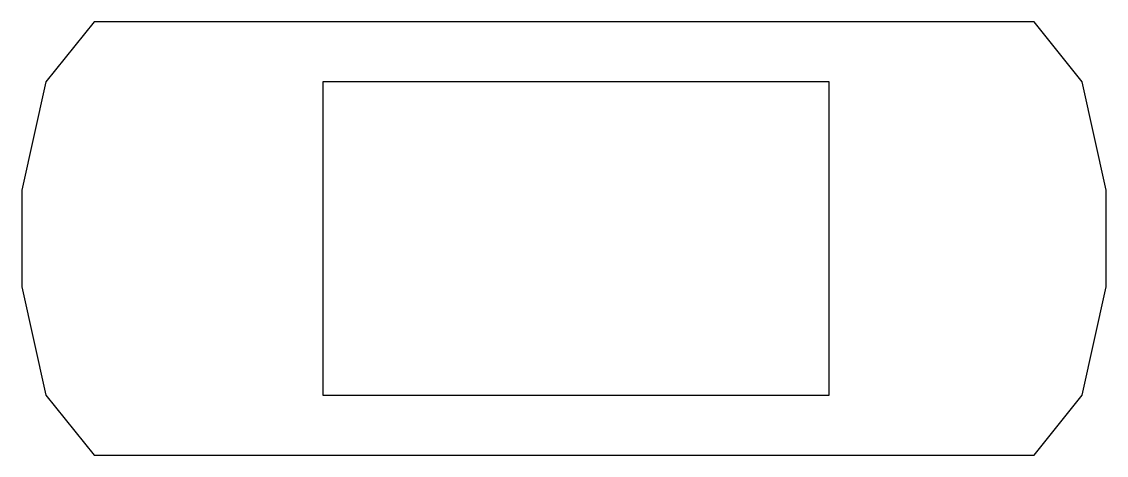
# Model space of a CAD drawing. Header units: millimetres. Extents: x 0 to 4500, y 0 to 1800.
import ezdxf

# ---------------------------------------------------------------- set-up
doc = ezdxf.new("R2010")
doc.units = ezdxf.units.MM

msp = doc.modelspace()

# ---------------------------------------------------------------- linework, layer by layer
for points in [[(300, 0), (4200, 0), (4400, 250), (4500, 700), (4500, 1100), (4400, 1550), (4200, 1800), (300, 1800), (100, 1550), (0, 1100), (0, 700), (100, 250)], [(1250, 250), (3350, 250), (3350, 1550), (1250, 1550)]]:
    msp.add_lwpolyline(points, close=True)

doc.saveas('drawing.dxf')
